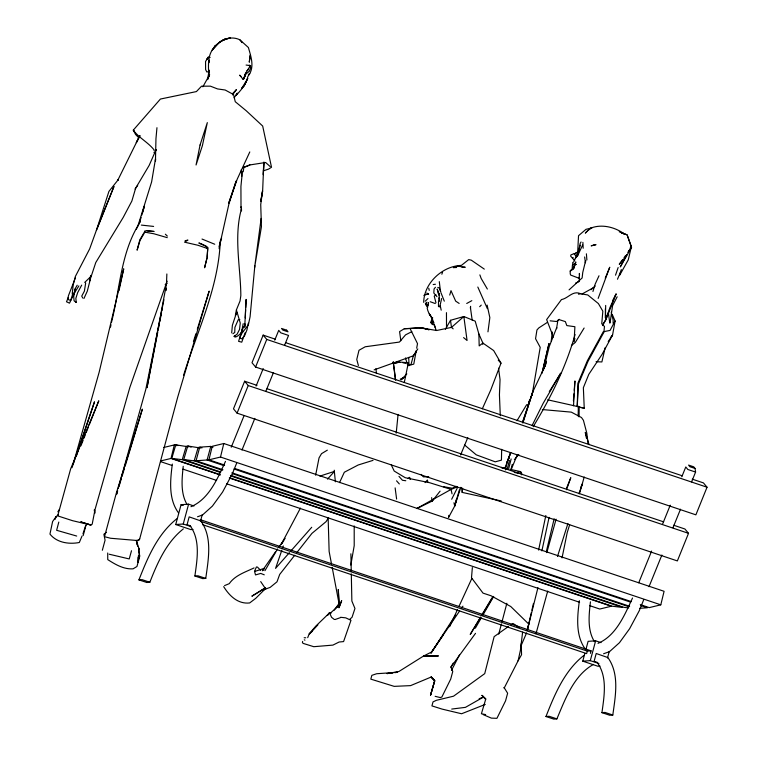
<?xml version="1.0" encoding="UTF-8"?>
<svg xmlns="http://www.w3.org/2000/svg" width="757" height="757" viewBox="0 0 757 757"><rect width="100%" height="100%" fill="white"/><g stroke="black" fill="none" stroke-linecap="round" stroke-linejoin="round"><path stroke-width="1.14" d="M263.805 162.575L262.613 191.502L260.749 201.324M578.982 416.842L579.001 407.455M613.142 323.305L613.151 320.154L611.24 312.196M579.304 281.15L579.379 273.428L579.512 274.952M578.528 415.281L578.622 406.216M244.729 326.91L246.129 299.403L245.741 307.484M578.197 416.028L578.31 406.793M605.676 305.431L605.449 318.006L605.363 308.761M138.578 556.234L138.465 560.89L138.134 557.531M138.711 550.424L138.758 548.106L136.449 540.772L136.79 544.122M423.693 302.374C423.911 283.213 442.429 265.944 461.392 265.404L468.706 259.604L471.28 260.153L484.3 269.113M241.417 210.749L241.038 206.793M263.691 162.859L263.313 174.659L263.938 162.017M242.439 171.262L240.925 186.392L241.01 207.664M244.804 326.967L244.908 324.762M207.021 256.689L207.938 247.511C203.349 243.849 190.878 239.95 206.131 246.309L207.38 248.958M138.389 555.789L138.067 562.375L139.288 553.859L138.758 548.106L138.654 550.301M202.867 86.809L209.623 74.669L207.503 79.655L208.743 76.485L209.055 70.06L207.957 77.517M245.24 317.883L245.628 309.802M522.434 422.311L532.833 391.729L544.652 366.757L543.129 370.239L546.232 361.184L545.248 365.924L545.456 362.045L549.289 346.46L556.707 327.592L556.546 328.689L557.881 320.22M574.109 341.823L574.894 326.721L566.823 325.576L565.347 321.602L558.742 319.511M470.485 308.544L470.608 306.33M472.359 567.561L471.497 577.799L483.023 593.128L491 595.75L510.748 606.508L528.793 624.099L527.194 630.609L531.376 612.47M612.394 314.789L615.091 321.015L612.564 335.029L602.08 354.352L588.814 374.308L583.363 387.698L584.234 408.193L573.04 405.515L573.532 405.591L574.942 380.96L574.222 390.309M144.615 232.579L144.71 231.017L146.953 230.658L154.087 231.472L147.208 230.932M155.601 158.932L155.45 161.222L155.961 138.682L156.954 127.706M441.653 298.523L439.732 306.859L438.473 306.547L438.511 301.485C441.132 300.037 438 292.391 437.168 289.032L439.58 295.485L438.133 292.864M220.296 240.707C218.631 287.717 197.265 331.008 183.554 375.358M90.585 275.416L90.272 279.551L87.292 291.171L83.942 298.476M573.409 400.832L573.948 393.82M482.758 344.378L482.871 343.053L478.869 333.96L475.197 321.157L463.842 316.521L450.519 320.296L445.371 329.304M231.689 332.881L232.39 325.245L236.534 312.698M254.844 265.764L250.084 316.767L248.391 324.781L242.855 332.058L241.786 330.317L244.009 326.541M528.405 404.834L528.736 401.522L530.326 399.8M396.204 433.155L398.078 414.41M583.183 248.249L582.89 242.372M219.151 248.693L219.398 246.451M545.343 366.303L545.702 363.038L545.248 365.924M551.228 341.114L552.26 331.992M501.181 500.945L462.186 492.4L462.659 488.35M522.614 632.142L520.409 650.31L518.072 660.842L504.181 688.104L504.039 687.488L507.625 693.213L505.572 700.821L496.933 718.327L491.34 718.119L483.25 714.646M350.822 565.044L354.21 545.683L354.2 525.926M487.962 331.85L489.836 317.618L487.129 305.099M261.146 218.413L254.579 267.704L261.43 226.74L260.73 204.579L262.537 190.896L260.749 201.267M90.14 277.668L89.695 280.894L95.77 262.537L123.202 217.439L131.86 201.059L135.654 188.171L149.167 165.386L154.806 152.592M576.096 256.689L576.361 254.844M172.331 464.079C170.259 480.269 168.253 498.92 178.482 512.83M183.222 466.312C181.926 478.746 180.393 492.854 186.818 504.067M190.395 525.803L187.064 524.677L189.174 516.87L200.86 520.958C212.736 537.527 208.317 559.584 205.762 578.405L202.677 578.613L194.89 576.001C197.161 559.537 200.605 540.299 190.215 525.869M579.37 600.717C577.298 616.908 575.292 635.558 585.53 649.459M590.432 601.834C588.955 614.949 587.177 629.975 594.444 641.671M597.443 662.432L594.103 661.315L596.213 653.499L607.899 657.596C619.775 674.165 615.365 696.213 612.81 715.034L609.716 715.251L601.938 712.64C604.2 696.166 607.653 676.938 597.264 662.507M448.816 515.366L448.494 517.589L454.702 506.054L460.843 487.338M610.066 322.917L612.564 305.733L617.173 296.782M243.215 171.792L243.849 167.496L250.397 164.856L265.612 162.49L270.202 166.568M302.63 641.397L302.431 642.731L303.358 643.459L313.777 646.696L332.91 645.106L339.108 642.021L343.583 641.586L350.983 620.305L345.741 617.854L340.584 617.286M532.048 395.305L540.214 347.349L535.559 338.72L536.95 329.976L538.852 327.895L547.368 322.359M155.478 158.942L151.608 181.954L138.02 225.614M416.265 350.472L413.776 364.126L407.824 365.612L405.44 357.929M416.681 348.192L417.514 343.64L410.067 328.538L404.295 328.746L399.582 331.604L400.832 340.754M241.521 210.787L241.474 208.781C233.582 237.083 240.575 266.748 240.84 295.523L240.054 300.964L236.402 309.897L235.38 315.404L236.78 312.414M243.186 323.693L241.672 331.708L238.587 341.331L241.748 342.183L245.107 332.843M157.749 332.238L146.99 387.764L166.474 283.96L166.862 273.968M158.194 329.92L159.32 324.138M159.765 321.829L161.553 312.575M162.007 310.256L162.452 307.948M408.25 363.218L404.314 382.389M219.293 247L228.86 204.21L236.146 181.037L228.737 203.122L237.263 179.078L249.801 151.93M315.631 475.197L319.047 457.881L321.526 453.67L327.327 450.16M163.919 299.753L145.798 389.391L118.196 488.568M110.513 327.1L110.976 324.781M111.449 322.463C119.805 289.855 120.685 253.538 138.73 224.394M562.044 557.9L567.23 532.493L569.671 524.733M248.305 323.23L246.886 330.09L244.549 335.805L241.833 338.899L239.6 337.915L242.846 331.519M74.952 290.716L73.703 296.706L74.091 300.784L76.23 302.412L75.861 298.324L77.678 292.609L81.69 285.115M538.615 550.055L545.825 515.489M427.979 305.45L428.566 302.649L427.203 308.184C428.396 314.855 433.146 317.628 433.903 324.119M118.991 290.669L123.713 268.811L99.139 372.274L73.23 463.994M541.88 550.888L549.08 517.372M244.284 326.664L244.956 323.665M531.897 610.208L533.467 603.405M605.212 347.548L601.881 361.941L596.071 361.723M574.374 340.707L574.885 338.483M631.452 246.299L628.253 259.869L619.765 275.065M206.964 257.796L204.579 267.789L207.238 257.408L207.655 248.57L197.927 245.259L184.528 242.155L187.935 240.101L185.077 240.717M576.276 256.282L573.787 261.846L572.642 262.651L572.992 265.224M546.299 551.721L554.162 518.734M160.512 460.985L171.025 458.449L174.318 444.927L176.561 445.684M224.621 465.091L208.941 459.83L212.234 446.299L223.798 443.517L664.088 591.302L660.795 604.834L649.232 607.616L640.271 604.606M208.941 459.83L220.505 457.039L223.798 443.517M505.316 469.955L507.493 461.06L510.597 452.582M584.215 477.014L579.427 493.706M75.151 289.108L74.016 293.678L72.208 294.019L73.24 284.679L75.359 276.466L89.657 248.902L96.726 229.352L113.985 186.449L96.404 230.412L108.913 191.436L118.196 179.731L117.666 180.488L139.714 135.806M453.973 502.733L454.702 506.054L456.348 499.459M508.505 469.444L511.136 458.96M510.738 470.457L512.281 464.344M527.194 630.609L537.953 587.621M580.231 245.249L577.459 256.103L578.537 235.682L586.013 229.305L590.195 228.387L589.542 228.652C600.907 223.429 615.129 226.977 624.686 234.225L621.459 232.806M507.124 469.472L509.452 460.455M546.809 552.638L556.092 519.188M58.809 522.065L56.633 530.297L76.703 536.051M498.721 634.158L501.437 623.863M502.042 621.582L506.868 603.282M85.749 525.32L82.958 533.855M83.185 535.587L85.91 525.49L87.244 523.825M102.346 550.263L105.072 540.167L103.879 534.253L106.5 532.294M192.997 529.455L190.84 529.597L175.719 524.525L181.074 504.701L188.597 504.181L193.991 505.988M222.946 469.775L196.063 460.748L199.725 447.16L210.768 446.403L213.01 447.15M175.719 524.525L183.241 524.005L188.597 504.181M196.063 460.748L207.096 459.982L210.768 446.403M200.444 521.374L202.233 514.76M410.919 364.779L413.35 355.809L417.798 348.939M600.036 666.084L597.888 666.236L582.767 661.154L584.849 653.452M585.738 650.14L588.113 641.33L595.636 640.819L601.039 642.627M590.413 653.348L591.085 650.859L587.318 651.115L586.647 653.603L202.564 524.677M582.767 661.154L590.29 660.643L595.636 640.819M607.493 658.003L609.271 651.399M451.522 670.333L459.48 654.89M136.941 540.233L138.957 540.148L139.685 538.927L177.677 397.245L209.169 291.114L197.284 329.276M606.064 318.413L606.944 315.186M535.984 633.751L547.708 591.075M117.572 490.829L116.625 494.226L117.638 490.867M131.51 550.736L129.22 558.94L109.245 554.228M430.724 694.765L434.707 680.458L431.112 676.777L434.726 680.836L430.506 695.191L434.726 680.836L430.96 677.127L410.587 685.624L394.189 686.362L370.816 679.133L371.838 675.348L376.683 673.73L397.368 672.311M449.724 295.05L450.992 290.65L455.676 301.125L459.158 303.434M139.411 223.097L140.31 220.003M219.189 246.139L221.593 237.868M454.702 506.054L459.376 489.93M209.377 60.115L208.478 63.191L209.462 61.099M139.506 222.832L141.124 217.335M141.777 215.13L144.369 206.33L142.477 212.67M219.946 474.573L171.773 458.401L175.794 444.823L188.502 446.848M171.773 458.401L182.248 459.669L186.26 446.1M220.713 471.98L183.743 459.565L187.755 445.996L200.463 448.021M183.743 459.565L194.208 460.843L198.22 447.264M118.991 486.382L121.366 478.547M122.047 476.314L124.413 468.479M125.094 466.236L142.373 409.14L116.446 492.675L104.513 536.685L110.579 538.255L138.124 540.593L139.685 538.927M245.978 81.794L244.7 84.434L247.709 78.066C245.523 84.746 240.783 90.556 235.91 95.524L237.329 93.158L234.15 97.795M432.682 317.722L431.149 322.775L433.468 324.848M557.493 556.48L567.93 523.494M592.939 291.483L595.191 284.074L599.005 275.775M193.432 341.625L195.883 333.771M522.888 423.078L532.833 391.729L522.746 422.321M441.861 274.223L442.552 272.085M619.548 274.999L621.308 269.558M504.805 468.498L510.757 452.487M76.277 456.376L94.502 401.806L71.981 467.722M605.874 319.558L609.347 309.168M245.864 73.107L244.057 78.69L243.101 79.334L239.647 75.142L240.972 76.4M615.526 275.17L618.147 267.552M281.831 550.244L275.557 568.384L289.411 552.638M282.569 548.115L283.307 545.977M566.529 489.722L570.787 477.714L566.425 488.502M575.065 334.537C565.858 367.334 550.736 397.605 533.183 426.721M578.906 493.668L582.568 483.723L580.96 486.865M511.145 469.7L517.23 454.919M598.162 298.4L609.745 267.23L605.24 278.169M55.176 518.99L55.999 516.794L58.421 514.609M249.242 74.678C254.484 65.935 250.879 56.434 248.4 47.53L239.818 39.761C230.734 35.465 220.684 39.487 214.808 46.962C206.803 54.58 208.601 66.521 208.743 76.485M605.96 319.568L616.084 294.009L612.545 300.841M431.745 321.223L431.149 322.775L432.654 324.564L431.149 322.775L431.064 321.138L431.897 319.908M75.388 277.904L68.518 295.504L67.751 298.968L68.423 299.611L70.647 300.529L73.06 292.968M55.176 518.923L55.999 516.794L52.602 521.526L49.962 534.092C56.775 542.76 69.057 544.482 79.315 542.504L82.04 536.022M507.493 461.06L510.407 453.585M80.914 445.835L83.1 440.347M83.97 438.152L85.276 434.849M86.147 432.654L88.323 427.166M89.203 424.97L98.789 400.813L70.685 468.763L57.683 515.877L72.568 520.693L90.831 525.008L92.193 524.175L95.041 509.489L129.882 387.291L167.117 281.207M244.852 76.116L245.997 73.24M307.692 637.659L309.235 633.808L315.877 626.03L329.569 612.839L331.566 617.324L334.329 619.472M275.491 339.25L263.162 335.114L252.005 362.726L255.592 367.041L695.882 514.836L707.038 487.224L703.452 482.909L692.248 479.153M256.964 385.351L244.643 381.216L233.487 408.827L237.073 413.142L677.364 560.928L688.52 533.325L684.924 529.011L673.73 525.254M255.592 367.041L266.748 339.429L263.162 335.114M237.073 413.142L248.23 385.531L244.643 381.216M146.707 582.512L149.848 582.256C157.503 562.697 166.436 542.22 183.345 528.888M225.482 461.401C217.59 478.254 209.159 499.081 190.953 506.707M231.254 447.198L244.123 415.527M256.103 386.042L263.209 368.564M274.744 340.167L278.737 330.336L280.762 332.825L288.549 335.436L284.556 345.268M236.657 463.152L232.219 474.062L222.577 492.069L212.424 506.064L202.507 514.997L197.539 516.776M241.975 450.055L254.835 418.394M265.925 391.104L273.466 372.548M593.45 664.419C573.759 675.386 565.28 699.08 556.897 718.885L553.774 719.103L545.967 716.538C554.711 694.245 564.561 670.664 583.884 655.43M632.53 598.03C624.629 614.892 616.207 635.71 598.002 643.346M638.738 582.748L651.616 551.068M662.706 523.768L670.248 505.193M681.792 476.796L685.785 466.974L687.81 469.463L695.588 472.075L691.605 481.897M643.696 599.781L639.268 610.7L629.625 628.707L619.463 642.702L609.546 651.626L603.584 653.764M649.023 586.684L661.883 555.032M672.973 527.743L680.515 509.187M460.597 454.948L467.798 437.603M478.869 333.96L479.19 345.911L482.871 343.053L493.64 350.529L501.002 363.171L490.763 389.969L482.332 408.799M617.475 279.238L620.201 272.842M520.532 646.961L526.569 632.928M68.272 297.633L66.493 301.769L69.493 303.15L74.214 293.328L78.87 285.919M609.697 308.137L616.084 294.009M247.709 78.066L244.123 86.071L241.757 88.2L245.24 82.731M339.533 482.635L344.331 472.236L358.212 464.987L373.002 460.379M449.639 626.682L457.531 609.527M459.016 606.31L471.848 578.443M582.625 245.022L577.459 256.103L580.222 243.29L581.064 241.994M506.935 462.044L509.187 458.08M136.345 229.163L139.894 222.028M532.18 425.387L543.138 403.377L560.748 373.106L549.298 391.634M451.683 499.251L457.181 488.265M139.827 135.711L136.298 142.666L139.884 135.863M626.805 254.532L620.286 266.909L631.556 247.321L627.089 234.869L621.043 232.494M627.884 252.469L628.972 250.406M630.061 248.343L631.149 246.28L627.572 236.099M300.434 508.108L281.197 544.434L283.724 540.753M615.091 321.015L610.047 330.421L603.282 331.765L587.337 360.815L577.894 383.316L577.222 406.528L578.509 383.808L587.962 361.43L603.887 332.247L604.474 326.475L601.749 323.778L602.837 311.203L598.38 303.566L587.763 294.956L580.685 293.782L578.48 294.189M602.572 325.605L605.979 319.426L602.951 324.185M264.95 570.693L277.554 548.948M518.072 660.842L521.564 654.71L521.242 643.62M475.358 628.14L481.272 617.911M483.042 614.835L493.687 596.421M74.432 289.969L77.214 285.219M144.048 233.553L140.054 240.338L137.093 250.179L139.837 239.818L144.398 232.068L153.936 233.781L167.259 237.651M435.143 696.326L440.252 697.566L441.861 697.027L450.718 679.076L452.771 671.478L450.898 667.116L453.263 663.104M470.296 634.262L480.544 617.097M481.745 615.072L491.984 597.907M328.529 517.608L326.125 521.601L311.941 533.373L296.895 552.525M517.022 420.684L526.617 404.749L528.462 405.175M470.324 634.394L480.6 617.447M481.812 615.45L493.299 596.507M584.12 328.036L575.292 342.457L571.412 345.523M455.648 614.911L430.932 653.234L443.157 635.085M57.844 511.827L59.415 509.442M608.212 341.587L612.564 335.029L610.426 337.83M242.817 329.901L239.77 334.443L236.799 336.562L235.001 337.102L234.121 336.307L237.092 334.187L239.534 329.427L240.253 323.031L236.402 309.897M459.603 610.994L431.575 651.995L423.589 656.045L438.454 655.931L423.608 656.007L398.835 671.544L386.931 673.598L392.713 672.907M461.6 608.117L462.943 606.196M275.491 551.834L262.31 570.769L264.042 569.614M415.934 352.156L413.35 355.809L374.119 369.87M278.936 547.027L285.124 538.369M334.291 610.104L339.022 603.499L338.303 589.504L339.022 603.499L332.181 567.419M622.67 259.556L619.254 264.269L626.654 255.743M624.033 257.673L625.405 255.79M628.821 251.087L631.556 247.321M450.898 667.116L475.519 633.344M135.049 188.995L137.679 185.437M232.465 94.909L236.439 89.572L232.938 93.243M425.33 303.614L426.948 302.175L425.585 304.636L426.579 305.563M327.279 615.45L329.569 612.839L327.459 615.488M572.614 268.442L574.544 265.972L575.793 261.931L573.655 268.584L570.201 271.063L570.248 273.958L570.683 275.065L579.077 278.283M432.067 501.077L433.468 499.289M416.899 508.562L432.389 500.973L440.082 491.151M294.747 555.26L279.702 574.412L276.996 581.811L270.173 587.375L261.761 590.488L265.698 588.993L260.692 581.584M435.436 287.282L434.073 288.975L433.818 293.025L436.959 296.678M309.414 634.12L317.902 624.847M425.093 482.635L427.374 479.995L427.904 482.2M514.391 459.603L518.819 454.503M290.953 550.888L311.733 527.269M327.478 479.134L334.49 471.384L319.899 476.096M572.652 258.061L573.153 257.512M248.362 74.829L249.63 73.495L247.69 76.949M401.447 379.484L406.821 373.901M479.664 306.699L481.263 305.099M265.196 588.889L255.771 598.314L249.659 602.951C237.925 604.285 229.362 595.797 223.675 586.628M91.247 276.144L84.756 282.37L85.673 282.957L84.396 291.133L81.737 296.119L82.778 298.059M425.235 301.182L427.979 298.551M336.42 607.701L339.448 604.9L330.762 612.81M569.065 289.874L582.133 277.951L582.748 272.482L585.672 260.512L585.426 262.802L584.65 256.954M176.845 518.791C157.513 534.026 147.662 557.606 138.919 579.9L146.726 582.464M349.554 619.5L352.043 617.286L354.948 608.486L351.863 601.02L351.305 573.872M590.952 289.732L595.21 286.051M559.272 319.303L556.641 321.517L550.093 320.817M575.339 258.175L576.607 257.143M309.235 633.808L312.3 631.329M400.983 379.91L405.553 376.229M436.013 294.795L434.234 296.129L435.956 302.791M232.891 333.733L234.755 332.465L234.897 327.403L238.218 319.766L239.837 319.501M508.363 626.559L494.141 636.628L484.726 673.635L453.538 696.194L436.382 700.31L433.032 701.881L431.925 705.893L442.097 709.101L461.59 713.756L485.246 704.417M511.136 624.695L512.972 623.446L518.923 627.298M407.805 478.556L409.688 477.355L410.171 479.436M265.593 587.593L251.844 596.204L265.518 587.971M165.177 284.623L167.127 283.421M581.934 294.085L594.141 287.291M416.852 508.458L451.068 489.419L457.36 486.855M466.719 303.481L471.819 300.661M456.036 486.287L452.279 488.227L443.574 486.685M411.808 331.661L405.563 334.859L399.384 342.069L365.224 346.772L358.998 350.273L356.765 359.452L358.383 365.536M254.049 567.93C245.334 572.112 235.011 575.339 229.257 583.666L224.583 585.596M400.235 379.143L403.642 377.677M575.698 283.004L578.906 281.718M242.581 167.723L249.857 164.856M574.184 253.614L570.91 254.901L570.664 256.15L574.601 260.597L574.279 259.765M479.143 698.702L483.524 697.046L485.767 699.042M423.863 295.429L428.547 293.697M574.137 264.865L576.039 264.411L575.093 263.994L572.443 264.969L572.226 267.836M335.058 619.538L340.357 617.665M263.37 170.845L268.517 169.123L271.517 167.259L262.679 126.04L246.262 110.787L235.266 101.712L233.525 94.54L225.16 90.007L217.505 88.919L210.389 86.156L201.542 86.194L196.413 91.578L160.418 99.044L133.279 130.147L135.56 134.434L138.654 137.698M234.121 336.307L235.38 335.89M254.484 571.526L264.25 568.356M209.131 71.413L206.879 72.029L205.601 69.587L205.554 61.468L208.317 57.144L210.143 57.4M163.805 447.463L174.318 444.927M304.153 637.754L305.771 637.773M433.184 284.537L435.407 284.263M451.721 709.063L465.432 707.36L483.524 697.046L482.039 695.38L485.776 698.938M395.022 672.632L397.34 672.348M250.217 66.909L249.772 65.499L250.217 66.909L249.536 66.985L244.615 74.886L245.183 75.312L243.101 79.334L245.751 74.139L249.422 71.149L250.576 67.941L250.548 65.679L246.091 65.045M463.606 337.594L467.069 340.508L463.842 316.521L451.465 327.403L436.609 330.497L420.116 327.734L429.162 329.749L421.583 327.611L404.295 328.746M419.104 327.923L420.901 327.772M410.067 328.538L421.583 327.611M138.938 579.853L142.061 579.644L149.848 582.256M194.89 576.001L197.974 575.793L205.762 578.405M639.656 608.316L647.386 607.776L640.668 605.524M545.986 716.491L549.109 716.273L556.897 718.885M601.938 712.64L605.023 712.422L612.81 715.034M397.406 362.518L393.29 362.84L395.372 379.162M456.594 267.514L453.358 267.609L457.739 266.18L465.233 267.249L461.997 267.353M433.818 322.274L432.001 322.312L433.411 322.378M428.746 476.768L423.362 476.853L421.081 474.393M397.416 362.631L393.29 362.84L393.29 361.732L395.665 380.345M399.933 362.348L393.29 362.84L399.904 362.12L407.928 362.688M542.362 409.565L571.308 412.13L581.49 417.533L583.42 420.296L586.807 433.127L588.075 443.649M580.392 293.621C572.671 290.31 568.356 298.277 561.448 299.592L546.649 319.596L553.405 337.092M584.234 408.193L579.114 407.19M141.351 225.094L153.614 226.419M402.733 362.527L405.743 362.868M402.733 362.603L405.733 362.972M628.679 607.928L624.033 607.36L230.8 475.368M405.799 480.742L402.45 480.269L398.967 476.371M574.989 255.062L576.749 255.327M485.634 714.58L481.405 713.775L485.644 699.43L482.039 695.38M547.671 399.81L573.532 405.591M505.856 468.394L501.361 467.41L502.383 468.223M510.341 469.378L520.447 471.592L522.198 474.544M518.091 471.668L521.459 472.406M514.258 472.387L518.857 473.39M329.333 612.792L330.97 613.246M695.049 468.46L689.911 466.728L688.577 465.091L693.715 466.814L695.049 468.46L695.588 472.075M285.569 342.637L682.171 475.765M266.748 339.429L707.038 487.224M267.051 388.738L663.643 521.866M248.23 385.531L688.52 533.325M199.725 447.16L201.968 447.917M187.755 445.996L191.114 447.122M220.505 457.039L660.795 604.834M175.794 444.823L178.037 445.58M234.708 468.479L631.3 601.607M207.096 459.982L223.902 465.621M233.989 469.009L630.581 602.137M231.907 472.775L629.625 606.281M194.208 460.843L222.217 470.239M232.304 473.627L628.897 606.754M182.248 459.669L220.334 472.453M230.421 475.841L622.528 607.464L612.063 606.196L230.033 477.951M171.025 458.449L220.315 474.999M229.276 478.008L611.315 606.243L599.752 609.035L589.665 605.647M160.579 461.619L171.782 465.375M182.986 469.141L216.597 480.421M226.684 483.808L579.588 602.269M181.074 504.701L183.232 505.421M200.283 519.671L591.085 650.859M200.993 521.441L587.318 651.115M183.241 524.005L190.802 526.541M590.29 660.643L598.929 663.539M437.801 287.442L439.107 287.906L440.782 291.549M430.213 301.721L435.237 303.538M249.261 65.206L250.548 65.679M619.226 231.774L627.089 234.869M264.269 574.828L260.749 573.428L255.516 574.923L254.522 571.27L256.434 566.965L257.512 567.135L260.607 570.343M202.015 239.042L214.733 244.246M576.039 264.411L574.194 263.445L575.093 263.994M304.276 639.807L304.939 640.157M578.49 277.308L579.351 277.847M426.503 306.065L427.79 307.039M426.768 292.997L428.594 294.407M453.197 328.86L451.465 327.403L450.519 320.296M464.647 445.05L476.238 454.825L495.22 461.827L501.437 460.133L501.664 449.327M153.964 152.45L155.497 153.86M165.357 234.206L167.354 236.089M426.172 304.541L427.544 305.856M75.369 301.551L76.23 302.412M134.216 131.084L133.279 130.147C138.985 137.925 148.012 142.259 153.993 149.782L154.173 150.785M498.229 360.124L501.002 363.171M396.545 480.827L399.327 483.941M241.559 41.976L242.117 42.657L239.818 39.761M487.357 289.051L481.14 278.406L479.872 274.895M391.237 464.826L394.208 471.053L405.203 477.695L429.739 482.739L451.068 489.419L452.033 493.857M435.038 327.355L434.291 324.63L436.146 330.374M477.828 287.045L487.366 308.638M440.896 292.543L444.293 301.172M438.767 293.167L439.306 294.71M520.447 471.592L521.545 474.79M507.994 459.821L508.193 460.417M589.088 444.614L585.284 432.455L586.42 438.142M431.604 497.661L432.389 500.973M428.755 288.228L429.238 290.395M136.449 540.772L137.642 546.204M138.834 551.635L139.79 555.988L136.951 566.501L133.071 568.829C123.684 569.463 115.338 564.457 107.74 559.603L107.731 552.998M438.634 297.917L439.334 301.258M440.262 305.714L441.189 310.162M331.528 564.003L329.134 551.484L328.141 517.769M572.519 268.177L572.652 268.943M94.246 509.915L94.786 513.255L94.739 510.256M470.381 307.257L472.169 320.069M608.325 312.367L609.735 322.898M498.541 368.186L500.046 379.588L499.431 394.823L500.292 415.697M395.135 487.887L396.611 499.062M375.879 368.668L376.475 373.343M439.297 281.642L440.47 291.464M334.225 470.211L335.379 481.802M461.751 487.745L462.186 492.4M586.391 253.813L586.893 259.992M241.275 169.719L241.757 176.372M408.714 357.484L409.054 365.688M350.888 553.802L351.257 571.516M446.46 312.65L446.507 327.705M248.599 69.048L247.198 70.59L248.599 69.048M250.302 55.072L249.29 62.017L250.302 55.072M166.266 288.275L165.811 290.593L166.247 288.266M200.047 145.032L196.063 164.988L202.393 145.647L207.323 122.606L200.047 145.032M548.957 343.687L542.126 372.87L548.957 343.687M574.544 265.972L573.655 268.584L570.201 271.063L574.544 265.972M341.644 600.736L338.994 607.691L341.644 600.736M214.827 46.035L212.197 50.217L219.066 42.695L224.857 39.175L230.346 37.85L222.861 40.291L224.857 39.175L220.722 41.361L214.827 46.035M207.427 58.497L206.793 59.519L208.317 57.144L207.427 58.497M156.396 149.744L155.09 151.665L156.396 149.791M587.64 230.639L585.331 233.128L590.034 228.472L592.173 227.526L587.64 230.639M578.386 251.712L574.345 253.917L578.386 251.712M594.103 244.984L591.151 245.845L596.024 244.662L594.103 244.984M395.173 362.565L393.29 362.84L397.387 362.376L395.173 362.565M90.831 525.008L80.885 521.914L90.831 525.008M286.666 330.175L281.528 328.453L282.872 330.099L288.001 331.821L286.666 330.175M432.19 318.252L429.314 313.918L432.19 318.252"/></g></svg>
